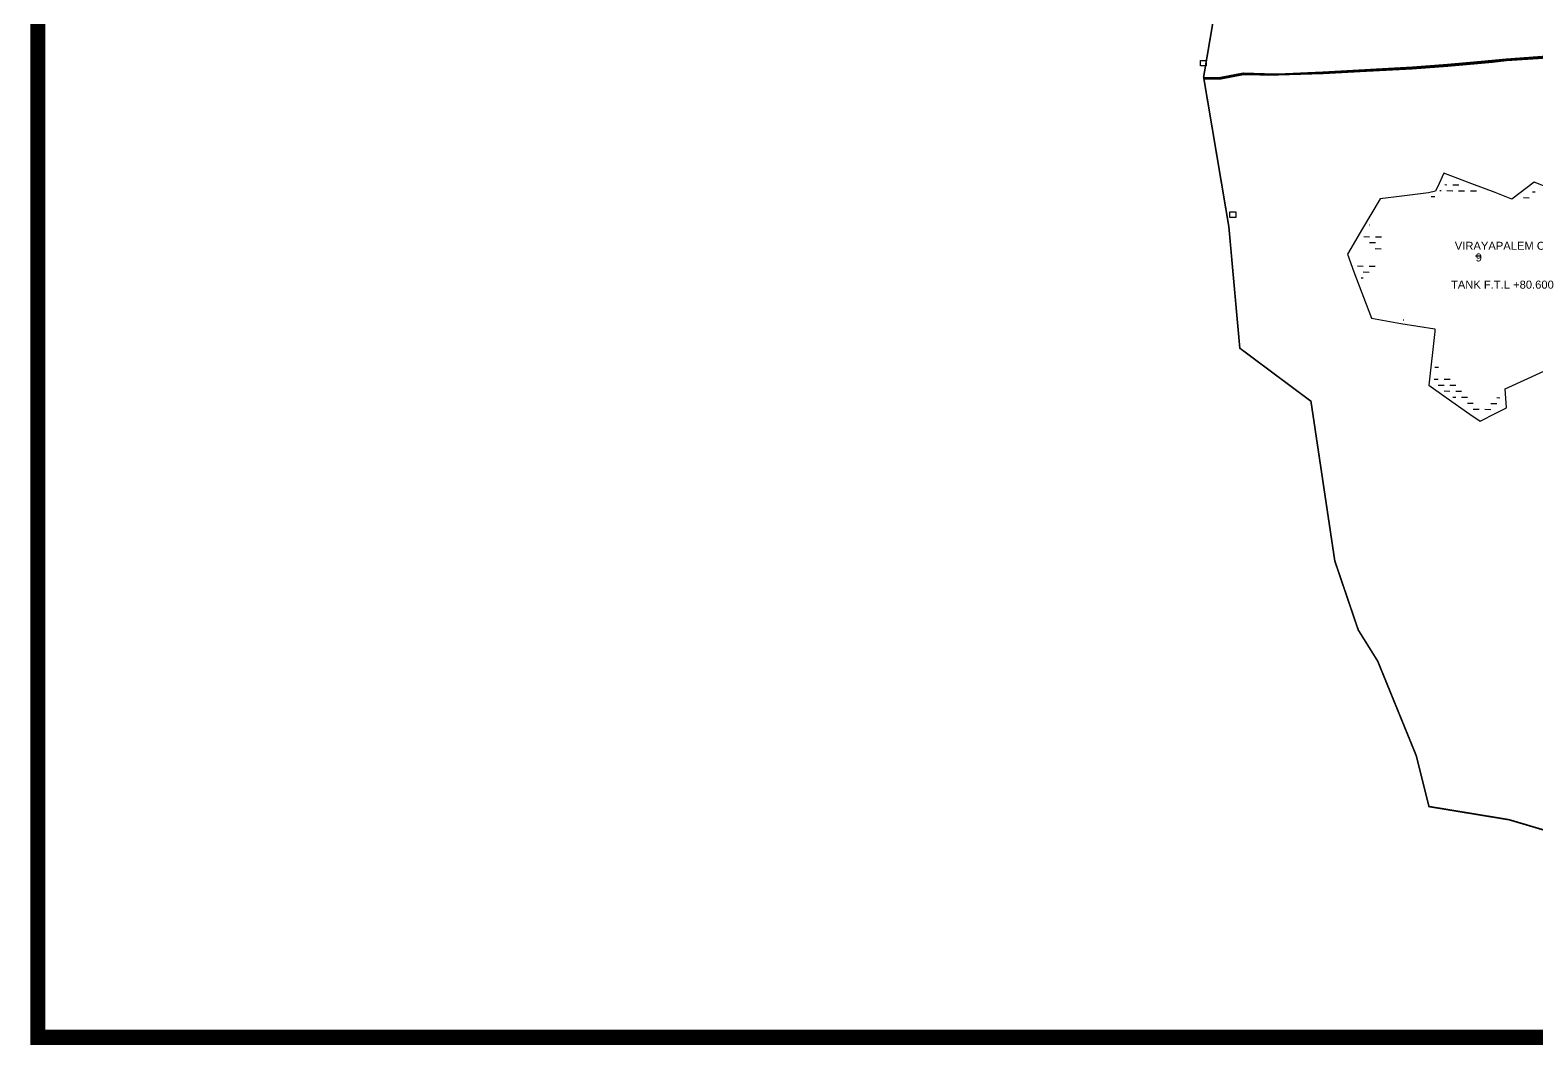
# Model space of a CAD drawing. Header units: feet. Extents: x 349593 to 350015, y 1571769 to 1572365.
# Drawn here: x 349593.1 to 349742.9, y 1571769 to 1571869.9 of the extents above; entities that cross this region are included whole.
import ezdxf

# ---------------------------------------------------------------- set-up
doc = ezdxf.new("R2010")
doc.units = ezdxf.units.FT
doc.header["$LTSCALE"] = 15
doc.header["$MEASUREMENT"] = 0
for name, color, linetype in [('PLOTNO', 7, 'Continuous'), ('TANK', 4, 'Continuous'), ('text', 7, 'Continuous'), ('VILLAGE BOUNDRY', 7, 'Continuous')]:
    doc.layers.add(name, color=color, linetype=linetype)
doc.layers.add('ROAD', color=1, linetype='Continuous', lineweight=40)
doc.styles.add('ARIAL', font='ARIAL.TTF')

msp = doc.modelspace()

# ---------------------------------------------------------------- linework, layer by layer
at = {"lineweight": -3, "const_width": 1.5}
msp.add_lwpolyline([(349593.84, 1572363.79), (349593.84, 1571769.79), (350013.84, 1571769.79), (350013.84, 1572363.79)], close=True, dxfattribs=at)
at = {"layer": 'PLOTNO', "color": 0, "extrusion": (-3.73925e-05, -1.03569e-05, 1), "elevation": -30.33}
msp.add_lwpolyline([(349745.1, 1571854.68), (349744.27, 1571854.11), (349742.6, 1571854.76), (349740.36, 1571853.07), (349738.7, 1571853.72), (349736.39, 1571854.59), (349733.61, 1571855.66), (349733.13, 1571854.63), (349732.79, 1571853.85), (349732.07, 1571853.69), (349729.44, 1571853.38), (349727.29, 1571853.11), (349725.51, 1571850.14), (349724.02, 1571847.61), (349724.67, 1571845.85), (349726.42, 1571841.23), (349729.35, 1571840.73), (349732.7, 1571840.17), (349732.72, 1571839.91), (349732.13, 1571834.58), (349733.83, 1571833.36), (349736.18, 1571831.71), (349737.22, 1571831), (349738.78, 1571831.79), (349739.83, 1571832.32), (349739.7, 1571834.23), (349741.95, 1571835.25), (349744.42, 1571836.37), (349744.96, 1571838.29), (349746.11, 1571842.24), (349747.14, 1571845.86), (349750.75, 1571845.61), (349756.31, 1571845.22), (349757.88, 1571845.13), (349758.16, 1571846.22), (349758.2, 1571846.48)], dxfattribs=at)
at = {"layer": 'ROAD', "color": 6, "extrusion": (0.00319, 0.003602, 0.999988)}
for points, elevation in [([(349707.97, 1571850.92), (349709.66, 1571850.94), (349711.91, 1571851.37), (349714, 1571851.32), (349715.37, 1571851.27), (349719.81, 1571851.47), (349728.71, 1571851.98), (349732.2, 1571852.25), (349735.56, 1571852.54), (349738.02, 1571852.77), (349741.18, 1571852.99), (349744.27, 1571853.25), (349746.51, 1571853.35), (349750.47, 1571852.85), (349752.55, 1571852.46)], 6775.51), ([(349752.54, 1571852.29), (349750.46, 1571852.66), (349746.5, 1571853.22), (349744.25, 1571853.08), (349741.21, 1571852.84), (349738.06, 1571852.64), (349736.69, 1571852.48), (349735.58, 1571852.39), (349732.25, 1571852.09), (349728.7, 1571851.81), (349724.15, 1571851.57), (349719.83, 1571851.34), (349715.39, 1571851.2), (349713.56, 1571851.21), (349711.89, 1571851.26), (349709.67, 1571850.82), (349707.99, 1571850.77)], 6774.95)]:
    msp.add_lwpolyline(points, dxfattribs=dict(at, elevation=elevation))
at = {"layer": 'TANK', "extrusion": (-3.73925e-05, -1.03569e-05, 1)}
for p, q in [((349733.22, 1571853.93, -0.98), (349733.33, 1571853.93, -0.98)), ((349733.72, 1571854.51, -0.98), (349733.92, 1571854.5, -0.98)), ((349733.91, 1571853.92, -0.98), (349734.5, 1571853.91, -0.98)), ((349734.51, 1571854.49, -0.98), (349735.09, 1571854.49, -0.98)), ((349735.08, 1571853.9, -0.98), (349735.67, 1571853.89, -0.98)), ((349736.25, 1571853.88, -0.98), (349736.84, 1571853.88, -0.98)), ((349742.42, 1571853.8, -0.97), (349742.7, 1571853.79, -0.97)), ((349732.35, 1571853.35, -0.98), (349732.73, 1571853.35, -0.98)), ((349741.52, 1571853.22, -0.97), (349742.1, 1571853.21, -0.97)), ((349725.65, 1571849.35, -0.98), (349726.23, 1571849.34, -0.98)), ((349726.21, 1571850.51, -0.98), (349726.25, 1571850.51, -0.98)), ((349726.82, 1571849.33, -0.98), (349727.4, 1571849.33, -0.98)), ((349726.22, 1571848.76, -0.98), (349726.81, 1571848.75, -0.98)), ((349726.8, 1571848.16, -0.98), (349727.39, 1571848.15, -0.98)), ((349725.02, 1571846.43, -0.98), (349725.6, 1571846.42, -0.98)), ((349726.19, 1571846.41, -0.98), (349726.78, 1571846.41, -0.98)), ((349736.75, 1571847.43, -0.98), (349737.33, 1571847.43, -0.98)), ((349725.4, 1571845.25, -0.98), (349725.59, 1571845.25, -0.98)), ((349725.6, 1571845.84, -0.98), (349726.18, 1571845.83, -0.98)), ((349729.58, 1571841.09, -0.98), (349729.63, 1571841.09, -0.98)), ((349732.71, 1571836.36, -0.98), (349733.07, 1571836.36, -0.98)), ((349732.64, 1571835.19, -0.98), (349733.06, 1571835.19, -0.98)), ((349733.05, 1571834.6, -0.98), (349733.64, 1571834.59, -0.98)), ((349733.64, 1571835.18, -0.98), (349734.23, 1571835.17, -0.98)), ((349734.22, 1571834.58, -0.98), (349734.81, 1571834.58, -0.98)), ((349733.63, 1571834.01, -0.98), (349734.21, 1571834, -0.98)), ((349734.52, 1571833.41, -0.98), (349734.79, 1571833.4, -0.98)), ((349734.8, 1571833.99, -0.98), (349735.38, 1571833.98, -0.98)), ((349735.38, 1571833.4, -0.98), (349735.96, 1571833.39, -0.98)), ((349735.95, 1571832.8, -0.98), (349736.54, 1571832.79, -0.98)), ((349738.29, 1571832.77, -0.98), (349738.88, 1571832.76, -0.98)), ((349738.89, 1571833.35, -0.98), (349739.19, 1571833.34, -0.98)), ((349736.53, 1571832.21, -0.98), (349737.12, 1571832.2, -0.98)), ((349737.7, 1571832.19, -0.98), (349738.29, 1571832.18, -0.98))]:
    msp.add_line(p, q, dxfattribs=at)
at = {"layer": 'VILLAGE BOUNDRY', "lineweight": -3, "const_width": 0.164, "elevation": -1}
msp.add_lwpolyline([(349710.96, 1571872.42), (349709.73, 1571865.2), (349712.24, 1571850.33), (349713.33, 1571838.26), (349720.4, 1571832.99), (349722.77, 1571817.13), (349725.1, 1571810.27), (349727.04, 1571807.16), (349730.87, 1571797.77), (349732.13, 1571792.72), (349740.1, 1571791.41), (349744.85, 1571790)], dxfattribs=at)
at = {"layer": 'VILLAGE BOUNDRY', "extrusion": (-3.73925e-05, -1.03569e-05, 1), "elevation": -30.33}
for points in [[(349709.42, 1571866.86), (349710, 1571866.86), (349710, 1571866.33), (349709.42, 1571866.33)], [(349712.35, 1571851.82), (349712.92, 1571851.82), (349712.92, 1571851.26), (349712.35, 1571851.26)]]:
    msp.add_lwpolyline(points, close=True, dxfattribs=at)

# ---------------------------------------------------------------- texts
at = {"layer": 'text', "ltscale": 5, "extrusion": (-3.73925e-05, -1.03569e-05, 1), "style": 'ARIAL'}
for s, height, p in [('VIRAYAPALEM CHERUVU', 0.7955, (349734.7, 1571848.04, -30.33)), ('9', 0.795, (349736.77, 1571846.88, -30.33))]:
    msp.add_text(s, height=height, dxfattribs=at).set_placement(p)
at = {"layer": 'text', "ltscale": 5, "extrusion": (-3.75268e-05, -9.85916e-06, 1), "style": 'ARIAL'}
msp.add_text('TANK F.T.L +80.600', height=0.7955, dxfattribs=at).set_placement((349734.32, 1571844.18, -29.6))

doc.saveas('drawing.dxf')
